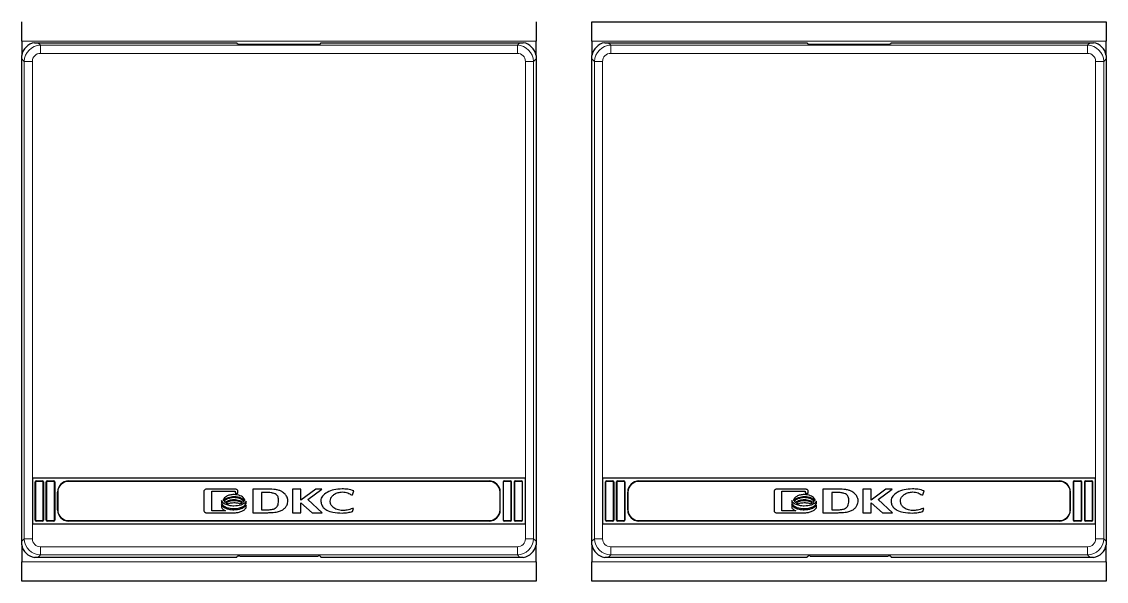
# Model space of a CAD drawing. Header units: millimetres. Extents: x 0 to 788, y 43 to 588.
# Drawn here: x 63.4 to 257.4, y 289.4 to 389.4 of the extents above; entities that cross this region are included whole.
import ezdxf

# ---------------------------------------------------------------- set-up
doc = ezdxf.new("R2010")
doc.units = ezdxf.units.MM

msp = doc.modelspace()

# ---------------------------------------------------------------- linework, layer by layer
at = {"color": 7, "linetype": 'Continuous', "lineweight": 25}
for p, q in [((63.39, 385.89), (63.39, 389.39)), ((155.39, 389.39), (155.39, 385.89)), ((165.39, 385.89), (165.39, 389.39)), ((165.39, 389.39), (257.39, 389.39)), ((257.39, 389.39), (257.39, 385.89)), ((63.39, 385.89), (63.39, 383.37)), ((65.66, 385.64), (66.28, 385.64)), ((66.28, 385.64), (101.89, 385.64)), ((101.89, 385.64), (101.89, 385.51)), ((102.39, 385.37), (116.39, 385.37)), ((116.89, 385.51), (116.89, 385.64)), ((116.89, 385.64), (152.49, 385.64)), ((152.49, 385.64), (153.11, 385.64)), ((155.39, 383.37), (155.39, 385.89)), ((165.39, 385.89), (165.39, 383.37)), ((167.66, 385.64), (168.28, 385.64)), ((168.28, 385.64), (203.89, 385.64)), ((203.89, 385.64), (203.89, 385.51)), ((204.39, 385.37), (218.39, 385.37)), ((218.89, 385.51), (218.89, 385.64)), ((218.89, 385.64), (254.49, 385.64)), ((254.49, 385.64), (255.11, 385.64)), ((257.39, 383.37), (257.39, 385.89)), ((63.39, 382.74), (63.39, 383.37)), ((63.39, 296.54), (63.39, 382.74)), ((155.39, 383.37), (155.39, 382.74)), ((155.39, 382.74), (155.39, 296.54)), ((165.39, 382.74), (165.39, 383.37)), ((165.39, 296.54), (165.39, 382.74)), ((257.39, 383.37), (257.39, 382.74)), ((257.39, 382.74), (257.39, 296.54)), ((153.48, 307.84), (65.29, 307.84)), ((65.29, 307.84), (65.29, 299.64)), ((65.79, 300.34), (65.79, 307.14)), ((65.99, 307.34), (67.09, 307.34)), ((67.29, 307.14), (67.29, 300.34)), ((67.79, 300.34), (67.79, 307.14)), ((67.99, 307.34), (69.09, 307.34)), ((69.29, 307.14), (69.29, 300.34)), ((71.79, 307.34), (146.98, 307.34)), ((149.48, 307.14), (149.48, 300.34)), ((149.68, 307.34), (150.78, 307.34)), ((150.98, 300.34), (150.98, 307.14)), ((151.48, 307.14), (151.48, 300.34)), ((151.68, 307.34), (152.78, 307.34)), ((152.98, 300.34), (152.98, 307.14)), ((153.48, 299.64), (153.48, 307.84)), ((255.48, 307.84), (167.29, 307.84)), ((167.29, 307.84), (167.29, 299.64)), ((167.79, 300.34), (167.79, 307.14)), ((167.99, 307.34), (169.09, 307.34)), ((169.29, 307.14), (169.29, 300.34)), ((169.79, 300.34), (169.79, 307.14)), ((169.99, 307.34), (171.09, 307.34)), ((171.29, 307.14), (171.29, 300.34)), ((173.79, 307.34), (248.98, 307.34)), ((251.48, 307.14), (251.48, 300.34)), ((251.68, 307.34), (252.78, 307.34)), ((252.98, 300.34), (252.98, 307.14)), ((253.48, 307.14), (253.48, 300.34)), ((253.68, 307.34), (254.78, 307.34)), ((254.98, 300.34), (254.98, 307.14)), ((255.48, 299.64), (255.48, 307.84)), ((69.79, 302.14), (69.79, 305.34)), ((95.96, 305.4), (95.96, 302.08)), ((101.64, 305.84), (96.39, 305.84)), ((97.37, 301.97), (97.37, 305.51)), ((97.37, 305.51), (101.54, 305.51)), ((101.54, 305.51), (101.54, 305.12)), ((101.54, 305.12), (102.07, 305.12)), ((102.07, 305.12), (102.07, 305.4)), ((107.53, 305.86), (104.7, 305.84)), ((104.7, 305.84), (104.7, 301.64)), ((107.32, 305.28), (106.28, 305.26)), ((106.28, 305.26), (106.28, 302.16)), ((111.81, 305.84), (111.81, 301.64)), ((113.3, 305.84), (111.81, 305.84)), ((113.3, 303.87), (113.3, 305.84)), ((115.97, 305.84), (113.3, 303.87)), ((114.56, 303.98), (117.1, 305.84)), ((117.1, 305.84), (115.97, 305.84)), ((122.37, 304.82), (122.56, 304.82)), ((122.56, 304.82), (122.81, 305.55)), ((148.98, 302.14), (148.98, 305.34)), ((171.79, 302.14), (171.79, 305.34)), ((197.96, 305.4), (197.96, 302.08)), ((203.64, 305.84), (198.39, 305.84)), ((199.37, 305.51), (203.54, 305.51)), ((199.37, 301.97), (199.37, 305.51)), ((203.54, 305.51), (203.54, 305.12)), ((203.54, 305.12), (204.07, 305.12)), ((204.07, 305.12), (204.07, 305.4)), ((209.53, 305.86), (206.7, 305.84)), ((206.7, 305.84), (206.7, 301.64)), ((209.32, 305.28), (208.28, 305.26)), ((208.28, 305.26), (208.28, 302.16)), ((213.81, 305.84), (213.81, 301.64)), ((215.3, 305.84), (213.81, 305.84)), ((215.3, 303.87), (215.3, 305.84)), ((217.97, 305.84), (215.3, 303.87)), ((216.56, 303.98), (219.1, 305.84)), ((219.1, 305.84), (217.97, 305.84)), ((224.37, 304.82), (224.56, 304.82)), ((224.56, 304.82), (224.81, 305.55)), ((250.98, 302.14), (250.98, 305.34)), ((99.11, 303.83), (99.11, 303.38)), ((99.11, 303.11), (99.11, 302.65)), ((103.56, 303.27), (103.56, 303.72)), ((103.56, 302.54), (103.56, 303.01)), ((113.32, 303.41), (115.33, 301.64)), ((113.32, 301.64), (113.32, 303.41)), ((117.16, 301.64), (114.56, 303.98)), ((201.11, 303.83), (201.11, 303.38)), ((201.11, 303.11), (201.11, 302.65)), ((205.56, 303.27), (205.56, 303.72)), ((205.56, 302.54), (205.56, 303.01)), ((215.32, 303.41), (217.33, 301.64)), ((215.32, 301.64), (215.32, 303.41)), ((219.16, 301.64), (216.56, 303.98)), ((96.39, 301.64), (101.64, 301.64)), ((99.83, 301.96), (97.37, 301.97)), ((104.7, 301.64), (107.39, 301.65)), ((106.28, 302.16), (107.23, 302.18)), ((107.39, 301.65), (107.4, 301.65)), ((107.4, 301.65), (107.42, 301.65)), ((111.81, 301.64), (113.32, 301.64)), ((115.33, 301.64), (117.16, 301.64)), ((122.55, 301.88), (122.73, 302.42)), ((122.73, 302.42), (122.58, 302.42)), ((198.39, 301.64), (203.64, 301.64)), ((201.83, 301.96), (199.37, 301.97)), ((206.7, 301.64), (209.39, 301.65)), ((208.28, 302.16), (209.23, 302.18)), ((209.39, 301.65), (209.4, 301.65)), ((209.4, 301.65), (209.42, 301.65)), ((213.81, 301.64), (215.32, 301.64)), ((217.33, 301.64), (219.16, 301.64)), ((224.55, 301.88), (224.73, 302.42)), ((224.73, 302.42), (224.58, 302.42)), ((65.29, 299.64), (153.48, 299.64)), ((67.09, 300.14), (65.99, 300.14)), ((69.09, 300.14), (67.99, 300.14)), ((146.98, 300.14), (71.79, 300.14)), ((150.78, 300.14), (149.68, 300.14)), ((152.78, 300.14), (151.68, 300.14)), ((167.29, 299.64), (255.48, 299.64)), ((169.09, 300.14), (167.99, 300.14)), ((171.09, 300.14), (169.99, 300.14)), ((248.98, 300.14), (173.79, 300.14)), ((252.78, 300.14), (251.68, 300.14)), ((254.78, 300.14), (253.68, 300.14)), ((63.39, 295.92), (63.39, 296.54)), ((63.39, 295.92), (63.39, 292.89)), ((155.39, 296.54), (155.39, 295.92)), ((155.39, 292.89), (155.39, 295.92)), ((165.39, 295.92), (165.39, 296.54)), ((165.39, 295.92), (165.39, 292.89)), ((257.39, 296.54), (257.39, 295.92)), ((257.39, 292.89), (257.39, 295.92)), ((66.28, 293.64), (65.66, 293.64)), ((101.89, 293.64), (66.28, 293.64)), ((101.89, 293.64), (101.89, 293.78)), ((102.39, 293.91), (116.39, 293.91)), ((116.89, 293.78), (116.89, 293.64)), ((152.49, 293.64), (116.89, 293.64)), ((153.11, 293.64), (152.49, 293.64)), ((168.28, 293.64), (167.66, 293.64)), ((203.89, 293.64), (168.28, 293.64)), ((203.89, 293.64), (203.89, 293.78)), ((204.39, 293.91), (218.39, 293.91)), ((218.89, 293.78), (218.89, 293.64)), ((254.49, 293.64), (218.89, 293.64)), ((255.11, 293.64), (254.49, 293.64)), ((63.39, 289.39), (63.39, 292.89)), ((155.39, 292.89), (155.39, 289.39)), ((165.39, 289.39), (165.39, 292.89)), ((257.39, 292.89), (257.39, 289.39)), ((155.39, 289.39), (63.39, 289.39)), ((257.39, 289.39), (165.39, 289.39))]:
    msp.add_line(p, q, dxfattribs=at)
at = {"color": 8, "linetype": 'Continuous', "lineweight": 18}
for p, q in [((63.39, 385.89), (155.39, 385.89)), ((66.28, 385.64), (66.74, 385.19)), ((66.74, 385.19), (66.74, 383.74)), ((66.74, 385.19), (152.04, 385.19)), ((152.04, 385.19), (152.49, 385.64)), ((152.04, 383.74), (152.04, 385.19)), ((165.39, 385.89), (257.39, 385.89)), ((168.28, 385.64), (168.74, 385.19)), ((168.74, 385.19), (168.74, 383.74)), ((168.74, 385.19), (254.04, 385.19)), ((254.04, 385.19), (254.49, 385.64)), ((254.04, 383.74), (254.04, 385.19)), ((63.84, 382.29), (63.39, 382.74)), ((65.29, 382.29), (63.84, 382.29)), ((63.84, 296.99), (63.84, 382.29)), ((65.29, 382.29), (65.29, 307.84)), ((152.04, 383.74), (66.74, 383.74)), ((153.48, 307.84), (153.48, 382.29)), ((154.93, 382.29), (153.48, 382.29)), ((155.39, 382.74), (154.93, 382.29)), ((154.93, 382.29), (154.93, 296.99)), ((165.84, 382.29), (165.39, 382.74)), ((167.29, 382.29), (165.84, 382.29)), ((165.84, 296.99), (165.84, 382.29)), ((167.29, 382.29), (167.29, 307.84)), ((254.04, 383.74), (168.74, 383.74)), ((256.93, 382.29), (255.48, 382.29)), ((255.48, 307.84), (255.48, 382.29)), ((257.39, 382.74), (256.93, 382.29)), ((256.93, 382.29), (256.93, 296.99)), ((65.79, 300.34), (65.79, 307.14)), ((65.79, 307.14), (65.89, 307.14)), ((65.79, 307.14), (65.79, 307.14)), ((65.89, 307.14), (65.89, 300.34)), ((65.99, 307.24), (65.99, 307.34)), ((65.99, 307.34), (67.09, 307.34)), ((65.99, 307.34), (65.99, 307.34)), ((67.09, 307.24), (65.99, 307.24)), ((67.09, 307.24), (67.09, 307.34)), ((67.09, 307.34), (67.09, 307.34)), ((67.19, 300.34), (67.19, 307.14)), ((67.19, 307.14), (67.29, 307.14)), ((67.29, 307.14), (67.29, 300.34)), ((67.29, 307.14), (67.29, 307.14)), ((67.79, 307.14), (67.89, 307.14)), ((67.79, 300.34), (67.79, 307.14)), ((67.79, 307.14), (67.79, 307.14)), ((67.89, 307.14), (67.89, 300.34)), ((67.99, 307.24), (67.99, 307.34)), ((67.99, 307.34), (69.09, 307.34)), ((67.99, 307.34), (67.99, 307.34)), ((69.09, 307.24), (67.99, 307.24)), ((69.09, 307.24), (69.09, 307.34)), ((69.09, 307.34), (69.09, 307.34)), ((69.19, 300.34), (69.19, 307.14)), ((69.19, 307.14), (69.29, 307.14)), ((69.29, 307.14), (69.29, 300.34)), ((69.29, 307.14), (69.29, 307.14)), ((71.79, 307.34), (146.98, 307.34)), ((71.79, 307.24), (71.79, 307.34)), ((71.79, 307.34), (71.79, 307.34)), ((146.98, 307.24), (71.79, 307.24)), ((146.98, 307.34), (146.98, 307.24)), ((146.98, 307.34), (146.98, 307.34)), ((149.49, 307.14), (149.48, 307.14)), ((149.49, 307.14), (149.59, 307.14)), ((149.49, 300.34), (149.49, 307.14)), ((149.59, 307.14), (149.59, 300.34)), ((149.68, 307.34), (150.78, 307.34)), ((149.68, 307.34), (149.68, 307.24)), ((149.68, 307.34), (149.68, 307.34)), ((150.78, 307.24), (149.68, 307.24)), ((150.78, 307.34), (150.78, 307.24)), ((150.78, 307.34), (150.78, 307.34)), ((150.88, 307.14), (150.98, 307.14)), ((150.88, 300.34), (150.88, 307.14)), ((150.98, 307.14), (150.98, 300.34)), ((150.98, 307.14), (150.98, 307.14)), ((151.49, 307.14), (151.48, 307.14)), ((151.49, 300.34), (151.49, 307.14)), ((151.59, 307.14), (151.49, 307.14)), ((151.59, 307.14), (151.59, 300.34)), ((151.68, 307.24), (151.68, 307.34)), ((151.68, 307.34), (152.78, 307.34)), ((151.68, 307.34), (151.68, 307.34)), ((152.78, 307.24), (151.68, 307.24)), ((152.78, 307.24), (152.78, 307.34)), ((152.78, 307.34), (152.78, 307.34)), ((152.98, 307.14), (152.88, 307.14)), ((152.88, 300.34), (152.88, 307.14)), ((152.98, 307.14), (152.98, 300.34)), ((152.98, 307.14), (152.98, 307.14)), ((167.79, 300.34), (167.79, 307.14)), ((167.79, 307.14), (167.89, 307.14)), ((167.79, 307.14), (167.79, 307.14)), ((167.89, 307.14), (167.89, 300.34)), ((167.99, 307.24), (167.99, 307.34)), ((167.99, 307.34), (169.09, 307.34)), ((167.99, 307.34), (167.99, 307.34)), ((169.09, 307.24), (167.99, 307.24)), ((169.09, 307.24), (169.09, 307.34)), ((169.09, 307.34), (169.09, 307.34)), ((169.19, 300.34), (169.19, 307.14)), ((169.19, 307.14), (169.29, 307.14)), ((169.29, 307.14), (169.29, 300.34)), ((169.29, 307.14), (169.29, 307.14)), ((169.79, 307.14), (169.89, 307.14)), ((169.79, 300.34), (169.79, 307.14)), ((169.79, 307.14), (169.79, 307.14)), ((169.89, 307.14), (169.89, 300.34)), ((169.99, 307.24), (169.99, 307.34)), ((169.99, 307.34), (171.09, 307.34)), ((169.99, 307.34), (169.99, 307.34)), ((171.09, 307.24), (169.99, 307.24)), ((171.09, 307.24), (171.09, 307.34)), ((171.09, 307.34), (171.09, 307.34)), ((171.19, 300.34), (171.19, 307.14)), ((171.19, 307.14), (171.29, 307.14)), ((171.29, 307.14), (171.29, 300.34)), ((171.29, 307.14), (171.29, 307.14)), ((173.79, 307.34), (248.98, 307.34)), ((173.79, 307.24), (173.79, 307.34)), ((173.79, 307.34), (173.79, 307.34)), ((248.98, 307.24), (173.79, 307.24)), ((248.98, 307.34), (248.98, 307.24)), ((248.98, 307.34), (248.98, 307.34)), ((251.49, 307.14), (251.48, 307.14)), ((251.49, 307.14), (251.59, 307.14)), ((251.49, 300.34), (251.49, 307.14)), ((251.59, 307.14), (251.59, 300.34)), ((251.68, 307.34), (251.68, 307.24)), ((251.68, 307.34), (252.78, 307.34)), ((251.68, 307.34), (251.68, 307.34)), ((252.78, 307.24), (251.68, 307.24)), ((252.78, 307.34), (252.78, 307.24)), ((252.78, 307.34), (252.78, 307.34)), ((252.88, 300.34), (252.88, 307.14)), ((252.88, 307.14), (252.98, 307.14)), ((252.98, 307.14), (252.98, 300.34)), ((252.98, 307.14), (252.98, 307.14)), ((253.49, 307.14), (253.48, 307.14)), ((253.59, 307.14), (253.49, 307.14)), ((253.49, 300.34), (253.49, 307.14)), ((253.59, 307.14), (253.59, 300.34)), ((253.68, 307.24), (253.68, 307.34)), ((253.68, 307.34), (254.78, 307.34)), ((253.68, 307.34), (253.68, 307.34)), ((254.78, 307.24), (253.68, 307.24)), ((254.78, 307.24), (254.78, 307.34)), ((254.78, 307.34), (254.78, 307.34)), ((254.88, 300.34), (254.88, 307.14)), ((254.98, 307.14), (254.88, 307.14)), ((254.98, 307.14), (254.98, 300.34)), ((254.98, 307.14), (254.98, 307.14)), ((69.89, 305.34), (69.79, 305.34)), ((69.79, 302.14), (69.79, 305.34)), ((69.79, 305.34), (69.79, 305.34)), ((69.89, 305.34), (69.89, 302.14)), ((148.88, 302.14), (148.88, 305.34)), ((148.98, 305.34), (148.88, 305.34)), ((148.98, 305.34), (148.98, 302.14)), ((148.98, 305.34), (148.98, 305.34)), ((171.89, 305.34), (171.79, 305.34)), ((171.79, 302.14), (171.79, 305.34)), ((171.79, 305.34), (171.79, 305.34)), ((171.89, 305.34), (171.89, 302.14)), ((250.98, 305.34), (250.88, 305.34)), ((250.88, 302.14), (250.88, 305.34)), ((250.98, 305.34), (250.98, 302.14)), ((250.98, 305.34), (250.98, 305.34)), ((69.89, 302.14), (69.79, 302.14)), ((69.79, 302.14), (69.79, 302.14)), ((148.98, 302.14), (148.88, 302.14)), ((148.98, 302.14), (148.98, 302.14)), ((171.89, 302.14), (171.79, 302.14)), ((171.79, 302.14), (171.79, 302.14)), ((250.98, 302.14), (250.88, 302.14)), ((250.98, 302.14), (250.98, 302.14)), ((65.29, 299.64), (65.29, 296.99)), ((65.79, 300.34), (65.89, 300.34)), ((65.79, 300.34), (65.79, 300.34)), ((65.99, 300.14), (65.99, 300.24)), ((65.99, 300.24), (67.09, 300.24)), ((67.09, 300.14), (65.99, 300.14)), ((65.99, 300.14), (65.99, 300.14)), ((67.09, 300.14), (67.09, 300.24)), ((67.09, 300.14), (67.09, 300.14)), ((67.19, 300.34), (67.29, 300.34)), ((67.29, 300.34), (67.29, 300.34)), ((67.79, 300.34), (67.89, 300.34)), ((67.79, 300.34), (67.79, 300.34)), ((67.99, 300.24), (69.09, 300.24)), ((67.99, 300.14), (67.99, 300.24)), ((69.09, 300.14), (67.99, 300.14)), ((67.99, 300.14), (67.99, 300.14)), ((69.09, 300.14), (69.09, 300.24)), ((69.09, 300.14), (69.09, 300.14)), ((69.19, 300.34), (69.29, 300.34)), ((69.29, 300.34), (69.29, 300.34)), ((71.79, 300.24), (146.98, 300.24)), ((71.79, 300.24), (71.79, 300.14)), ((146.98, 300.14), (71.79, 300.14)), ((71.79, 300.14), (71.79, 300.14)), ((146.98, 300.14), (146.98, 300.24)), ((146.98, 300.14), (146.98, 300.14)), ((149.48, 300.34), (149.49, 300.34)), ((149.49, 300.34), (149.59, 300.34)), ((149.68, 300.24), (149.68, 300.14)), ((149.68, 300.24), (150.78, 300.24)), ((150.78, 300.14), (149.68, 300.14)), ((149.68, 300.14), (149.68, 300.14)), ((150.78, 300.24), (150.78, 300.14)), ((150.78, 300.14), (150.78, 300.14)), ((150.88, 300.34), (150.98, 300.34)), ((150.98, 300.34), (150.98, 300.34)), ((151.48, 300.34), (151.49, 300.34)), ((151.59, 300.34), (151.49, 300.34)), ((151.68, 300.14), (151.68, 300.24)), ((151.68, 300.24), (152.78, 300.24)), ((152.78, 300.14), (151.68, 300.14)), ((151.68, 300.14), (151.68, 300.14)), ((152.78, 300.14), (152.78, 300.24)), ((152.78, 300.14), (152.78, 300.14)), ((152.98, 300.34), (152.88, 300.34)), ((152.98, 300.34), (152.98, 300.34)), ((153.48, 296.99), (153.48, 299.64)), ((167.29, 299.64), (167.29, 296.99)), ((167.79, 300.34), (167.89, 300.34)), ((167.79, 300.34), (167.79, 300.34)), ((167.99, 300.24), (169.09, 300.24)), ((167.99, 300.14), (167.99, 300.24)), ((169.09, 300.14), (167.99, 300.14)), ((167.99, 300.14), (167.99, 300.14)), ((169.09, 300.14), (169.09, 300.24)), ((169.09, 300.14), (169.09, 300.14)), ((169.19, 300.34), (169.29, 300.34)), ((169.29, 300.34), (169.29, 300.34)), ((169.79, 300.34), (169.89, 300.34)), ((169.79, 300.34), (169.79, 300.34)), ((169.99, 300.24), (171.09, 300.24)), ((169.99, 300.14), (169.99, 300.24)), ((171.09, 300.14), (169.99, 300.14)), ((169.99, 300.14), (169.99, 300.14)), ((171.09, 300.14), (171.09, 300.24)), ((171.09, 300.14), (171.09, 300.14)), ((171.19, 300.34), (171.29, 300.34)), ((171.29, 300.34), (171.29, 300.34)), ((173.79, 300.24), (248.98, 300.24)), ((173.79, 300.24), (173.79, 300.14)), ((248.98, 300.14), (173.79, 300.14)), ((173.79, 300.14), (173.79, 300.14)), ((248.98, 300.14), (248.98, 300.24)), ((248.98, 300.14), (248.98, 300.14)), ((251.48, 300.34), (251.49, 300.34)), ((251.49, 300.34), (251.59, 300.34)), ((251.68, 300.24), (252.78, 300.24)), ((251.68, 300.24), (251.68, 300.14)), ((252.78, 300.14), (251.68, 300.14)), ((251.68, 300.14), (251.68, 300.14)), ((252.78, 300.24), (252.78, 300.14)), ((252.78, 300.14), (252.78, 300.14)), ((252.88, 300.34), (252.98, 300.34)), ((252.98, 300.34), (252.98, 300.34)), ((253.48, 300.34), (253.49, 300.34)), ((253.59, 300.34), (253.49, 300.34)), ((253.68, 300.24), (254.78, 300.24)), ((253.68, 300.14), (253.68, 300.24)), ((254.78, 300.14), (253.68, 300.14)), ((253.68, 300.14), (253.68, 300.14)), ((254.78, 300.14), (254.78, 300.24)), ((254.78, 300.14), (254.78, 300.14)), ((254.98, 300.34), (254.88, 300.34)), ((254.98, 300.34), (254.98, 300.34)), ((255.48, 296.99), (255.48, 299.64)), ((63.39, 296.54), (63.84, 296.99)), ((63.84, 296.99), (65.29, 296.99)), ((153.48, 296.99), (154.93, 296.99)), ((154.93, 296.99), (155.39, 296.54)), ((165.39, 296.54), (165.84, 296.99)), ((165.84, 296.99), (167.29, 296.99)), ((255.48, 296.99), (256.93, 296.99)), ((256.93, 296.99), (257.39, 296.54)), ((66.74, 295.54), (152.04, 295.54)), ((66.74, 295.54), (66.74, 294.09)), ((152.04, 294.09), (152.04, 295.54)), ((168.74, 295.54), (254.04, 295.54)), ((168.74, 295.54), (168.74, 294.09)), ((254.04, 294.09), (254.04, 295.54)), ((66.74, 294.09), (66.28, 293.64)), ((152.04, 294.09), (66.74, 294.09)), ((152.49, 293.64), (152.04, 294.09)), ((168.74, 294.09), (168.28, 293.64)), ((254.04, 294.09), (168.74, 294.09)), ((254.49, 293.64), (254.04, 294.09)), ((155.39, 292.89), (63.39, 292.89)), ((257.39, 292.89), (165.39, 292.89))]:
    msp.add_line(p, q, dxfattribs=at)
at = {"color": 7, "linetype": 'Continuous', "lineweight": 25}
for centre, radius, start, end in [((65.99, 307.14), 0.2, 90, 180), ((67.09, 307.14), 0.2, 0, 90), ((67.99, 307.14), 0.2, 90, 180), ((69.09, 307.14), 0.2, 0, 90), ((71.79, 305.34), 2, 90, 180), ((146.98, 305.34), 2, 0, 90), ((149.68, 307.14), 0.2, 90, 180), ((150.78, 307.14), 0.2, 0, 90), ((151.68, 307.14), 0.2, 90, 180), ((152.78, 307.14), 0.2, 0, 90), ((167.99, 307.14), 0.2, 90, 180), ((169.09, 307.14), 0.2, 0, 90), ((169.99, 307.14), 0.2, 90, 180), ((171.09, 307.14), 0.2, 0, 90), ((173.79, 305.34), 2, 90, 180), ((248.98, 305.34), 2, 0, 90), ((251.68, 307.14), 0.2, 90, 180), ((252.78, 307.14), 0.2, 0, 90), ((253.68, 307.14), 0.2, 90, 180), ((254.78, 307.14), 0.2, 0, 90), ((71.79, 302.14), 2, 180, 270), ((146.98, 302.14), 2, 270, 0), ((173.79, 302.14), 2, 180, 270), ((248.98, 302.14), 2, 270, 0), ((65.99, 300.34), 0.2, 180, 270), ((67.09, 300.34), 0.2, 270, 0), ((67.99, 300.34), 0.2, 180, 270), ((69.09, 300.34), 0.2, 270, 0), ((149.68, 300.34), 0.2, 180, 270), ((150.78, 300.34), 0.2, 270, 0), ((151.68, 300.34), 0.2, 180, 270), ((152.78, 300.34), 0.2, 270, 0), ((167.99, 300.34), 0.2, 180, 270), ((169.09, 300.34), 0.2, 270, 0), ((169.99, 300.34), 0.2, 180, 270), ((171.09, 300.34), 0.2, 270, 0), ((251.68, 300.34), 0.2, 180, 270), ((252.78, 300.34), 0.2, 270, 0), ((253.68, 300.34), 0.2, 180, 270), ((254.78, 300.34), 0.2, 270, 0)]:
    msp.add_arc(centre, radius, start, end, dxfattribs=at)
at = {"color": 8, "linetype": 'Continuous', "lineweight": 18}
for centre, radius, start, end in [((65.99, 307.14), 0.198, 90, 180), ((65.99, 307.14), 0.0982, 90, 180), ((67.09, 307.14), 0.198, 0, 90), ((67.09, 307.14), 0.0982, 0, 90), ((67.99, 307.14), 0.198, 90, 180), ((67.99, 307.14), 0.0982, 90, 180), ((69.09, 307.14), 0.198, 0, 90), ((69.09, 307.14), 0.0982, 0, 90), ((71.79, 305.34), 2, 90, 180), ((71.79, 305.34), 1.9, 90, 180), ((146.98, 305.34), 2, 0, 90), ((146.98, 305.34), 1.9, 0, 90), ((149.68, 307.14), 0.198, 90, 180), ((149.68, 307.14), 0.0982, 90, 180), ((150.78, 307.14), 0.198, 0, 90), ((150.78, 307.14), 0.0982, 0, 90), ((151.68, 307.14), 0.198, 90, 180), ((151.68, 307.14), 0.0982, 90, 180), ((152.78, 307.14), 0.198, 0, 90), ((152.78, 307.14), 0.0982, 0, 90), ((167.99, 307.14), 0.198, 90, 180), ((167.99, 307.14), 0.0982, 90, 180), ((169.09, 307.14), 0.198, 0, 90), ((169.09, 307.14), 0.0982, 0, 90), ((169.99, 307.14), 0.198, 90, 180), ((169.99, 307.14), 0.0982, 90, 180), ((171.09, 307.14), 0.198, 0, 90), ((171.09, 307.14), 0.0982, 0, 90), ((173.79, 305.34), 2, 90, 180), ((173.79, 305.34), 1.9, 90, 180), ((248.98, 305.34), 2, 0, 90), ((248.98, 305.34), 1.9, 0, 90), ((251.68, 307.14), 0.198, 90, 180), ((251.68, 307.14), 0.0982, 90, 180), ((252.78, 307.14), 0.198, 0, 90), ((252.78, 307.14), 0.0982, 0, 90), ((253.68, 307.14), 0.198, 90, 180), ((253.68, 307.14), 0.0982, 90, 180), ((254.78, 307.14), 0.198, 0, 90), ((254.78, 307.14), 0.0982, 0, 90), ((71.79, 302.14), 2, 180, 270), ((71.79, 302.14), 1.9, 180, 270), ((146.98, 302.14), 1.9, 270, 0), ((146.98, 302.14), 2, 270, 0), ((173.79, 302.14), 2, 180, 270), ((173.79, 302.14), 1.9, 180, 270), ((248.98, 302.14), 1.9, 270, 0), ((248.98, 302.14), 2, 270, 0), ((65.99, 300.34), 0.198, 180, 270), ((65.99, 300.34), 0.0982, 180, 270), ((67.09, 300.34), 0.0982, 270, 0), ((67.09, 300.34), 0.198, 270, 0), ((67.99, 300.34), 0.198, 180, 270), ((67.99, 300.34), 0.0982, 180, 270), ((69.09, 300.34), 0.0982, 270, 0), ((69.09, 300.34), 0.198, 270, 0), ((149.68, 300.34), 0.198, 180, 270), ((149.68, 300.34), 0.0982, 180, 270), ((150.78, 300.34), 0.0982, 270, 0), ((150.78, 300.34), 0.198, 270, 0), ((151.68, 300.34), 0.198, 180, 270), ((151.68, 300.34), 0.0982, 180, 270), ((152.78, 300.34), 0.198, 270, 0), ((152.78, 300.34), 0.0982, 270, 0), ((167.99, 300.34), 0.198, 180, 270), ((167.99, 300.34), 0.0982, 180, 270), ((169.09, 300.34), 0.0982, 270, 0), ((169.09, 300.34), 0.198, 270, 0), ((169.99, 300.34), 0.198, 180, 270), ((169.99, 300.34), 0.0982, 180, 270), ((171.09, 300.34), 0.0982, 270, 0), ((171.09, 300.34), 0.198, 270, 0), ((251.68, 300.34), 0.198, 180, 270), ((251.68, 300.34), 0.0982, 180, 270), ((252.78, 300.34), 0.0982, 270, 0), ((252.78, 300.34), 0.198, 270, 0), ((253.68, 300.34), 0.198, 180, 270), ((253.68, 300.34), 0.0982, 180, 270), ((254.78, 300.34), 0.0982, 270, 0), ((254.78, 300.34), 0.198, 270, 0)]:
    msp.add_arc(centre, radius, start, end, dxfattribs=at)
at = {"color": 7, "linetype": 'Continuous', "lineweight": 25}
for centre, major_axis, ratio, start_param, end_param in [((66.44, 382.59), (2.27, -2.27), 0.935113, 2.575748, 3.707437), ((102.39, 385.51), (0.5, 0), 0.267949, 3.141593, 4.712389), ((116.39, 385.51), (0.5, 0), 0.267949, 4.712389, 6.283185), ((152.33, 382.59), (-2.27, -2.27), 0.935113, 2.575748, 3.707437), ((168.44, 382.59), (2.27, -2.27), 0.935113, 2.575748, 3.707437), ((204.39, 385.51), (0.5, 0), 0.267949, 3.141593, 4.712389), ((218.39, 385.51), (0.5, 0), 0.267949, 4.712389, 6.283185), ((254.33, 382.59), (-2.27, -2.27), 0.935113, 2.575748, 3.707437), ((66.44, 296.69), (2.27, 2.27), 0.935113, 2.575748, 3.707437), ((152.33, 296.69), (-2.27, 2.27), 0.935113, 2.575748, 3.707437), ((168.44, 296.69), (2.27, 2.27), 0.935113, 2.575748, 3.707437), ((254.33, 296.69), (-2.27, 2.27), 0.935113, 2.575748, 3.707437), ((102.39, 293.78), (0.5, 0), 0.267949, 1.570796, 3.141593), ((116.39, 293.78), (0.5, 0), 0.267949, 0, 1.570796), ((204.39, 293.78), (0.5, 0), 0.267949, 1.570796, 3.141593), ((218.39, 293.78), (0.5, 0), 0.267949, 0, 1.570796)]:
    msp.add_ellipse(centre, major_axis=major_axis, ratio=ratio, start_param=start_param, end_param=end_param, dxfattribs=at)
at = {"color": 8, "linetype": 'Continuous', "lineweight": 18}
for centre, major_axis, ratio, start_param, end_param in [((66.84, 382.19), (2.13, -2.13), 0.997754, 2.389713, 3.893472), ((151.93, 382.19), (2.13, 2.13), 0.997754, 5.531306, 7.035065), ((168.84, 382.19), (2.13, -2.13), 0.997754, 2.389713, 3.893472), ((253.93, 382.19), (2.13, 2.13), 0.997754, 5.531306, 7.035065), ((66.84, 382.19), (1.13, -1.13), 0.935113, 2.389713, 3.893472), ((151.93, 382.19), (-1.13, -1.13), 0.935113, 2.389713, 3.893472), ((168.84, 382.19), (1.13, -1.13), 0.935113, 2.389713, 3.893472), ((253.93, 382.19), (-1.13, -1.13), 0.935113, 2.389713, 3.893472), ((66.84, 297.1), (2.13, 2.13), 0.997754, 2.389713, 3.893472), ((66.84, 297.1), (1.13, 1.13), 0.935113, 2.389713, 3.893472), ((151.93, 297.1), (-1.13, 1.13), 0.935113, 2.389713, 3.893472), ((151.93, 297.1), (-2.13, 2.13), 0.997754, 2.389713, 3.893472), ((168.84, 297.1), (2.13, 2.13), 0.997754, 2.389713, 3.893472), ((168.84, 297.1), (1.13, 1.13), 0.935113, 2.389713, 3.893472), ((253.93, 297.1), (-1.13, 1.13), 0.935113, 2.389713, 3.893472), ((253.93, 297.1), (-2.13, 2.13), 0.997754, 2.389713, 3.893472)]:
    msp.add_ellipse(centre, major_axis=major_axis, ratio=ratio, start_param=start_param, end_param=end_param, dxfattribs=at)
at = {"color": 7, "linetype": 'Continuous', "lineweight": 25}
for points, knots in [([(96.39, 305.84), (96.33, 305.83), (96.2, 305.82), (96.06, 305.7), (95.97, 305.56), (95.96, 305.45), (95.96, 305.4)], [0, 0, 0, 0, 0.281303, 0.555629, 0.773878, 1, 1, 1, 1]), ([(101.36, 304.89), (101.11, 304.87), (100.64, 304.84), (100.06, 304.61), (99.64, 304.32), (99.49, 304.07), (99.42, 303.96)], [0, 0, 0, 0, 0.32886, 0.621368, 0.822445, 1, 1, 1, 1]), ([(103.31, 303.92), (103.26, 304.02), (103.15, 304.24), (102.85, 304.49), (102.28, 304.8), (101.75, 304.85), (101.36, 304.89)], [0, 0, 0, 0, 0.149079, 0.314363, 0.498773, 1, 1, 1, 1]), ([(102.07, 305.4), (102.06, 305.47), (102.05, 305.6), (101.93, 305.74), (101.79, 305.83), (101.69, 305.84), (101.64, 305.84)], [0, 0, 0, 0, 0.285248, 0.560563, 0.777151, 1, 1, 1, 1]), ([(107.98, 305.22), (107.85, 305.23), (107.63, 305.26), (107.41, 305.27), (107.32, 305.28)], [0, 0, 0, 0, 0.586635, 1, 1, 1, 1]), ([(109.89, 305.42), (109.74, 305.5), (109.38, 305.67), (108.58, 305.82), (107.94, 305.84), (107.53, 305.86)], [0, 0, 0, 0, 0.216742, 0.489643, 1, 1, 1, 1]), ([(109.33, 303.75), (109.32, 303.88), (109.32, 304.12), (109.25, 304.45), (109.12, 304.71), (108.89, 304.94), (108.49, 305.11), (108.16, 305.18), (107.98, 305.22)], [0, 0, 0, 0, 0.176808, 0.319231, 0.43938, 0.552395, 0.749205, 1, 1, 1, 1]), ([(109.17, 301.79), (109.39, 301.86), (109.81, 301.99), (110.34, 302.35), (110.74, 302.81), (110.97, 303.33), (111.03, 303.89), (110.87, 304.47), (110.49, 305.01), (110.1, 305.28), (109.89, 305.42)], [0, 0, 0, 0, 0.1380907, 0.2654555, 0.3840135, 0.4961027, 0.6057595, 0.7197905, 0.8476619, 1, 1, 1, 1]), ([(120.7, 305.9), (120.2, 305.87), (119.27, 305.81), (118.05, 305.37), (117.28, 304.8), (116.94, 304.24), (116.9, 303.94), (116.89, 303.8)], [0, 0, 0, 0, 0.315674, 0.58952, 0.813199, 0.909026, 1, 1, 1, 1]), ([(118.56, 303.7), (118.58, 303.86), (118.62, 304.2), (118.92, 304.64), (119.38, 305.02), (120, 305.29), (120.49, 305.33), (120.74, 305.35)], [0, 0, 0, 0, 0.165415, 0.334737, 0.516014, 0.747902, 1, 1, 1, 1]), ([(122.81, 305.55), (122.44, 305.66), (121.75, 305.86), (121.04, 305.89), (120.7, 305.9)], [0, 0, 0, 0, 0.5368, 1, 1, 1, 1]), ([(120.74, 305.35), (121.08, 305.32), (121.67, 305.27), (122.16, 304.95), (122.37, 304.82)], [0, 0, 0, 0, 0.579608, 1, 1, 1, 1]), ([(198.39, 305.84), (198.33, 305.83), (198.2, 305.82), (198.06, 305.7), (197.97, 305.56), (197.96, 305.45), (197.96, 305.4)], [0, 0, 0, 0, 0.2813032, 0.555629, 0.7738783, 1, 1, 1, 1]), ([(203.36, 304.89), (203.11, 304.87), (202.64, 304.84), (202.06, 304.61), (201.64, 304.32), (201.49, 304.07), (201.42, 303.96)], [0, 0, 0, 0, 0.32886, 0.621368, 0.822445, 1, 1, 1, 1]), ([(205.31, 303.92), (205.26, 304.02), (205.15, 304.24), (204.85, 304.49), (204.28, 304.8), (203.75, 304.85), (203.36, 304.89)], [0, 0, 0, 0, 0.149079, 0.314363, 0.498773, 1, 1, 1, 1]), ([(204.07, 305.4), (204.06, 305.47), (204.05, 305.6), (203.93, 305.74), (203.79, 305.83), (203.69, 305.84), (203.64, 305.84)], [0, 0, 0, 0, 0.285248, 0.560563, 0.777151, 1, 1, 1, 1]), ([(209.98, 305.22), (209.85, 305.23), (209.63, 305.26), (209.41, 305.27), (209.32, 305.28)], [0, 0, 0, 0, 0.586635, 1, 1, 1, 1]), ([(211.89, 305.42), (211.74, 305.5), (211.38, 305.67), (210.58, 305.82), (209.94, 305.84), (209.53, 305.86)], [0, 0, 0, 0, 0.216742, 0.489643, 1, 1, 1, 1]), ([(211.33, 303.75), (211.32, 303.88), (211.32, 304.12), (211.25, 304.45), (211.12, 304.71), (210.89, 304.94), (210.49, 305.11), (210.16, 305.18), (209.98, 305.22)], [0, 0, 0, 0, 0.176808, 0.319231, 0.43938, 0.552395, 0.749205, 1, 1, 1, 1]), ([(211.17, 301.79), (211.39, 301.86), (211.81, 301.99), (212.34, 302.35), (212.74, 302.81), (212.97, 303.33), (213.03, 303.89), (212.87, 304.47), (212.49, 305.01), (212.1, 305.28), (211.89, 305.42)], [0, 0, 0, 0, 0.138091, 0.265455, 0.384013, 0.496103, 0.605759, 0.71979, 0.847662, 1, 1, 1, 1]), ([(222.7, 305.9), (222.2, 305.87), (221.27, 305.81), (220.05, 305.37), (219.28, 304.8), (218.94, 304.24), (218.9, 303.94), (218.89, 303.8)], [0, 0, 0, 0, 0.315674, 0.58952, 0.813199, 0.909026, 1, 1, 1, 1]), ([(220.56, 303.7), (220.58, 303.86), (220.62, 304.2), (220.92, 304.64), (221.38, 305.02), (222, 305.29), (222.49, 305.33), (222.74, 305.35)], [0, 0, 0, 0, 0.165415, 0.334737, 0.516014, 0.747902, 1, 1, 1, 1]), ([(224.81, 305.55), (224.44, 305.66), (223.75, 305.86), (223.04, 305.89), (222.7, 305.9)], [0, 0, 0, 0, 0.5368, 1, 1, 1, 1]), ([(222.74, 305.35), (223.08, 305.32), (223.67, 305.27), (224.16, 304.95), (224.37, 304.82)], [0, 0, 0, 0, 0.579608, 1, 1, 1, 1]), ([(101.36, 302.83), (101.06, 302.84), (100.51, 302.87), (99.83, 303.12), (99.34, 303.43), (99.18, 303.7), (99.11, 303.83)], [0, 0, 0, 0, 0.341641, 0.638783, 0.834973, 1, 1, 1, 1]), ([(99.11, 303.38), (99.17, 303.27), (99.29, 303.04), (99.63, 302.79), (100.3, 302.46), (100.91, 302.41), (101.36, 302.38)], [0, 0, 0, 0, 0.13872, 0.298957, 0.48357, 1, 1, 1, 1]), ([(101.36, 302.11), (101.06, 302.13), (100.51, 302.16), (99.83, 302.4), (99.34, 302.71), (99.18, 302.99), (99.11, 303.11)], [0, 0, 0, 0, 0.34171, 0.638876, 0.835038, 1, 1, 1, 1]), ([(99.11, 302.65), (99.14, 302.57), (99.22, 302.41), (99.46, 302.17), (99.69, 302.04), (99.83, 301.96)], [0, 0, 0, 0, 0.244932, 0.514807, 1, 1, 1, 1]), ([(99.42, 303.96), (99.44, 303.92), (99.46, 303.86), (99.5, 303.81), (99.51, 303.78)], [0, 0, 0, 0, 0.556647, 1, 1, 1, 1]), ([(99.51, 303.78), (99.62, 303.9), (99.85, 304.17), (100.49, 304.47), (101.02, 304.52), (101.36, 304.55)], [0, 0, 0, 0, 0.235625, 0.5074333, 1, 1, 1, 1]), ([(101.36, 304.35), (100.96, 304.31), (100.43, 304.26), (99.86, 303.94), (99.68, 303.77), (99.59, 303.68)], [0, 0, 0, 0, 0.6070991, 0.8137809, 1, 1, 1, 1]), ([(99.59, 303.68), (99.62, 303.65), (99.68, 303.59), (99.74, 303.54), (99.77, 303.52)], [0, 0, 0, 0, 0.548878, 1, 1, 1, 1]), ([(99.77, 303.52), (100.03, 303.67), (100.52, 303.96), (101.09, 303.99), (101.36, 304.01)], [0, 0, 0, 0, 0.521089, 1, 1, 1, 1]), ([(101.36, 303.79), (101.06, 303.77), (100.56, 303.74), (100.12, 303.51), (99.93, 303.42)], [0, 0, 0, 0, 0.5915708, 1, 1, 1, 1]), ([(99.93, 303.42), (100, 303.38), (100.12, 303.32), (100.25, 303.28), (100.31, 303.26)], [0, 0, 0, 0, 0.5418477, 1, 1, 1, 1]), ([(100.31, 303.26), (100.49, 303.32), (100.84, 303.43), (101.19, 303.44), (101.36, 303.45)], [0, 0, 0, 0, 0.540329, 1, 1, 1, 1]), ([(101.36, 304.55), (101.58, 304.54), (102.01, 304.51), (102.55, 304.32), (102.96, 304.08), (103.13, 303.87), (103.21, 303.77)], [0, 0, 0, 0, 0.322978, 0.614423, 0.818337, 1, 1, 1, 1]), ([(103.13, 303.67), (103.02, 303.78), (102.78, 304.01), (102.17, 304.28), (101.68, 304.32), (101.36, 304.35)], [0, 0, 0, 0, 0.239541, 0.512395, 1, 1, 1, 1]), ([(101.36, 304.01), (101.7, 303.98), (102.27, 303.94), (102.75, 303.64), (102.94, 303.52)], [0, 0, 0, 0, 0.598426, 1, 1, 1, 1]), ([(102.78, 303.42), (102.54, 303.53), (102.09, 303.75), (101.59, 303.78), (101.36, 303.79)], [0, 0, 0, 0, 0.528395, 1, 1, 1, 1]), ([(103.56, 303.72), (103.49, 303.63), (103.35, 303.42), (103.01, 303.19), (102.36, 302.9), (101.78, 302.86), (101.36, 302.83)], [0, 0, 0, 0, 0.141525, 0.304329, 0.489562, 1, 1, 1, 1]), ([(101.36, 303.45), (101.56, 303.44), (101.92, 303.42), (102.26, 303.31), (102.4, 303.26)], [0, 0, 0, 0, 0.579402, 1, 1, 1, 1]), ([(101.36, 302.38), (101.64, 302.39), (102.16, 302.42), (102.81, 302.64), (103.3, 302.91), (103.48, 303.16), (103.56, 303.27)], [0, 0, 0, 0, 0.33644, 0.632575, 0.831337, 1, 1, 1, 1]), ([(103.56, 303.01), (103.49, 302.91), (103.35, 302.71), (103.01, 302.48), (102.36, 302.19), (101.78, 302.14), (101.36, 302.11)], [0, 0, 0, 0, 0.141571, 0.304387, 0.489612, 1, 1, 1, 1]), ([(102.4, 303.26), (102.47, 303.29), (102.6, 303.33), (102.73, 303.39), (102.78, 303.42)], [0, 0, 0, 0, 0.575396, 1, 1, 1, 1]), ([(102.94, 303.52), (102.98, 303.54), (103.05, 303.59), (103.11, 303.65), (103.13, 303.67)], [0, 0, 0, 0, 0.569699, 1, 1, 1, 1]), ([(103.21, 303.77), (103.23, 303.8), (103.27, 303.84), (103.3, 303.9), (103.31, 303.92)], [0, 0, 0, 0, 0.564632, 1, 1, 1, 1]), ([(107.23, 302.18), (107.51, 302.18), (108.02, 302.19), (108.63, 302.35), (109, 302.62), (109.19, 302.91), (109.31, 303.3), (109.32, 303.59), (109.33, 303.75)], [0, 0, 0, 0, 0.274676, 0.503042, 0.607381, 0.716579, 0.843412, 1, 1, 1, 1]), ([(116.89, 303.8), (116.91, 303.58), (116.94, 303.14), (117.32, 302.53), (118.04, 302), (119.2, 301.64), (120.14, 301.6), (120.69, 301.59)], [0, 0, 0, 0, 0.130532, 0.266031, 0.423997, 0.666819, 1, 1, 1, 1]), ([(120.74, 302.04), (120.42, 302.07), (119.81, 302.13), (119.1, 302.55), (118.65, 303.1), (118.59, 303.5), (118.56, 303.7)], [0, 0, 0, 0, 0.317455, 0.60205, 0.80504, 1, 1, 1, 1]), ([(203.36, 302.83), (203.06, 302.84), (202.51, 302.87), (201.83, 303.12), (201.34, 303.43), (201.18, 303.7), (201.11, 303.83)], [0, 0, 0, 0, 0.341641, 0.638783, 0.834973, 1, 1, 1, 1]), ([(201.11, 303.38), (201.17, 303.27), (201.29, 303.04), (201.63, 302.79), (202.3, 302.46), (202.91, 302.41), (203.36, 302.38)], [0, 0, 0, 0, 0.1387199, 0.2989569, 0.4835699, 1, 1, 1, 1]), ([(203.36, 302.11), (203.06, 302.13), (202.51, 302.16), (201.83, 302.4), (201.34, 302.71), (201.18, 302.99), (201.11, 303.11)], [0, 0, 0, 0, 0.34171, 0.638876, 0.835038, 1, 1, 1, 1]), ([(201.11, 302.65), (201.14, 302.57), (201.22, 302.41), (201.46, 302.17), (201.69, 302.04), (201.83, 301.96)], [0, 0, 0, 0, 0.244932, 0.514807, 1, 1, 1, 1]), ([(201.42, 303.96), (201.44, 303.92), (201.46, 303.86), (201.5, 303.81), (201.51, 303.78)], [0, 0, 0, 0, 0.556647, 1, 1, 1, 1]), ([(201.51, 303.78), (201.62, 303.9), (201.85, 304.17), (202.49, 304.47), (203.02, 304.52), (203.36, 304.55)], [0, 0, 0, 0, 0.235625, 0.5074333, 1, 1, 1, 1]), ([(203.36, 304.35), (202.96, 304.31), (202.43, 304.26), (201.86, 303.94), (201.68, 303.77), (201.59, 303.68)], [0, 0, 0, 0, 0.6070991, 0.8137809, 1, 1, 1, 1]), ([(201.59, 303.68), (201.62, 303.65), (201.68, 303.59), (201.74, 303.54), (201.77, 303.52)], [0, 0, 0, 0, 0.548878, 1, 1, 1, 1]), ([(201.77, 303.52), (202.03, 303.67), (202.52, 303.96), (203.09, 303.99), (203.36, 304.01)], [0, 0, 0, 0, 0.521089, 1, 1, 1, 1]), ([(203.36, 303.79), (203.06, 303.77), (202.56, 303.74), (202.12, 303.51), (201.93, 303.42)], [0, 0, 0, 0, 0.591571, 1, 1, 1, 1]), ([(201.93, 303.42), (202, 303.38), (202.12, 303.32), (202.25, 303.28), (202.31, 303.26)], [0, 0, 0, 0, 0.541848, 1, 1, 1, 1]), ([(202.31, 303.26), (202.49, 303.32), (202.84, 303.43), (203.19, 303.44), (203.36, 303.45)], [0, 0, 0, 0, 0.540329, 1, 1, 1, 1]), ([(203.36, 304.55), (203.58, 304.54), (204.01, 304.51), (204.55, 304.32), (204.96, 304.08), (205.13, 303.87), (205.21, 303.77)], [0, 0, 0, 0, 0.322978, 0.614423, 0.818337, 1, 1, 1, 1]), ([(205.13, 303.67), (205.02, 303.78), (204.78, 304.01), (204.17, 304.28), (203.68, 304.32), (203.36, 304.35)], [0, 0, 0, 0, 0.239541, 0.512395, 1, 1, 1, 1]), ([(203.36, 304.01), (203.7, 303.98), (204.27, 303.94), (204.75, 303.64), (204.94, 303.52)], [0, 0, 0, 0, 0.598426, 1, 1, 1, 1]), ([(204.78, 303.42), (204.54, 303.53), (204.09, 303.75), (203.59, 303.78), (203.36, 303.79)], [0, 0, 0, 0, 0.528395, 1, 1, 1, 1]), ([(205.56, 303.72), (205.49, 303.63), (205.35, 303.42), (205.01, 303.19), (204.36, 302.9), (203.78, 302.86), (203.36, 302.83)], [0, 0, 0, 0, 0.141525, 0.304329, 0.489562, 1, 1, 1, 1]), ([(203.36, 303.45), (203.56, 303.44), (203.92, 303.42), (204.26, 303.31), (204.4, 303.26)], [0, 0, 0, 0, 0.579402, 1, 1, 1, 1]), ([(203.36, 302.38), (203.64, 302.39), (204.16, 302.42), (204.81, 302.64), (205.3, 302.91), (205.48, 303.16), (205.56, 303.27)], [0, 0, 0, 0, 0.33644, 0.632575, 0.831337, 1, 1, 1, 1]), ([(205.56, 303.01), (205.49, 302.91), (205.35, 302.71), (205.01, 302.48), (204.36, 302.19), (203.78, 302.14), (203.36, 302.11)], [0, 0, 0, 0, 0.141571, 0.304387, 0.489612, 1, 1, 1, 1]), ([(204.4, 303.26), (204.47, 303.29), (204.6, 303.33), (204.73, 303.39), (204.78, 303.42)], [0, 0, 0, 0, 0.575396, 1, 1, 1, 1]), ([(204.94, 303.52), (204.98, 303.54), (205.05, 303.59), (205.11, 303.65), (205.13, 303.67)], [0, 0, 0, 0, 0.569699, 1, 1, 1, 1]), ([(205.21, 303.77), (205.23, 303.8), (205.27, 303.84), (205.3, 303.9), (205.31, 303.92)], [0, 0, 0, 0, 0.564632, 1, 1, 1, 1]), ([(209.23, 302.18), (209.51, 302.18), (210.02, 302.19), (210.63, 302.35), (211, 302.62), (211.19, 302.91), (211.31, 303.3), (211.32, 303.59), (211.33, 303.75)], [0, 0, 0, 0, 0.274676, 0.503042, 0.607381, 0.716579, 0.843412, 1, 1, 1, 1]), ([(218.89, 303.8), (218.91, 303.58), (218.94, 303.14), (219.32, 302.53), (220.04, 302), (221.2, 301.64), (222.14, 301.6), (222.69, 301.59)], [0, 0, 0, 0, 0.130532, 0.266031, 0.423997, 0.666819, 1, 1, 1, 1]), ([(222.74, 302.04), (222.42, 302.07), (221.81, 302.13), (221.1, 302.55), (220.65, 303.1), (220.59, 303.5), (220.56, 303.7)], [0, 0, 0, 0, 0.317455, 0.60205, 0.80504, 1, 1, 1, 1]), ([(95.96, 302.08), (95.97, 302.01), (95.98, 301.89), (96.1, 301.74), (96.24, 301.65), (96.34, 301.64), (96.39, 301.64)], [0, 0, 0, 0, 0.285197, 0.560428, 0.777044, 1, 1, 1, 1]), ([(101.64, 301.64), (101.85, 301.66), (102.29, 301.71), (102.84, 301.95), (103.3, 302.21), (103.48, 302.44), (103.56, 302.54)], [0, 0, 0, 0, 0.289383, 0.600301, 0.822929, 1, 1, 1, 1]), ([(107.42, 301.65), (107.52, 301.66), (107.75, 301.66), (107.97, 301.67), (108.08, 301.67)], [0, 0, 0, 0, 0.486421, 1, 1, 1, 1]), ([(108.08, 301.67), (108.28, 301.68), (108.65, 301.7), (109.01, 301.76), (109.17, 301.79)], [0, 0, 0, 0, 0.55183, 1, 1, 1, 1]), ([(120.69, 301.59), (121.05, 301.6), (121.68, 301.63), (122.29, 301.8), (122.55, 301.88)], [0, 0, 0, 0, 0.577653, 1, 1, 1, 1]), ([(122.58, 302.42), (122.25, 302.3), (121.66, 302.08), (121.03, 302.05), (120.74, 302.04)], [0, 0, 0, 0, 0.547643, 1, 1, 1, 1]), ([(197.96, 302.08), (197.97, 302.01), (197.98, 301.89), (198.1, 301.74), (198.24, 301.65), (198.34, 301.64), (198.39, 301.64)], [0, 0, 0, 0, 0.285197, 0.560428, 0.777044, 1, 1, 1, 1]), ([(203.64, 301.64), (203.85, 301.66), (204.29, 301.71), (204.84, 301.95), (205.3, 302.21), (205.48, 302.44), (205.56, 302.54)], [0, 0, 0, 0, 0.289383, 0.600301, 0.822929, 1, 1, 1, 1]), ([(209.42, 301.65), (209.52, 301.66), (209.75, 301.66), (209.97, 301.67), (210.08, 301.67)], [0, 0, 0, 0, 0.486421, 1, 1, 1, 1]), ([(210.08, 301.67), (210.28, 301.68), (210.65, 301.7), (211.01, 301.76), (211.17, 301.79)], [0, 0, 0, 0, 0.55183, 1, 1, 1, 1]), ([(222.69, 301.59), (223.05, 301.6), (223.68, 301.63), (224.29, 301.8), (224.55, 301.88)], [0, 0, 0, 0, 0.577653, 1, 1, 1, 1]), ([(224.58, 302.42), (224.25, 302.3), (223.66, 302.08), (223.03, 302.05), (222.74, 302.04)], [0, 0, 0, 0, 0.547643, 1, 1, 1, 1])]:
    msp.add_open_spline(points, degree=3, knots=knots, dxfattribs=at)

doc.saveas('drawing.dxf')
